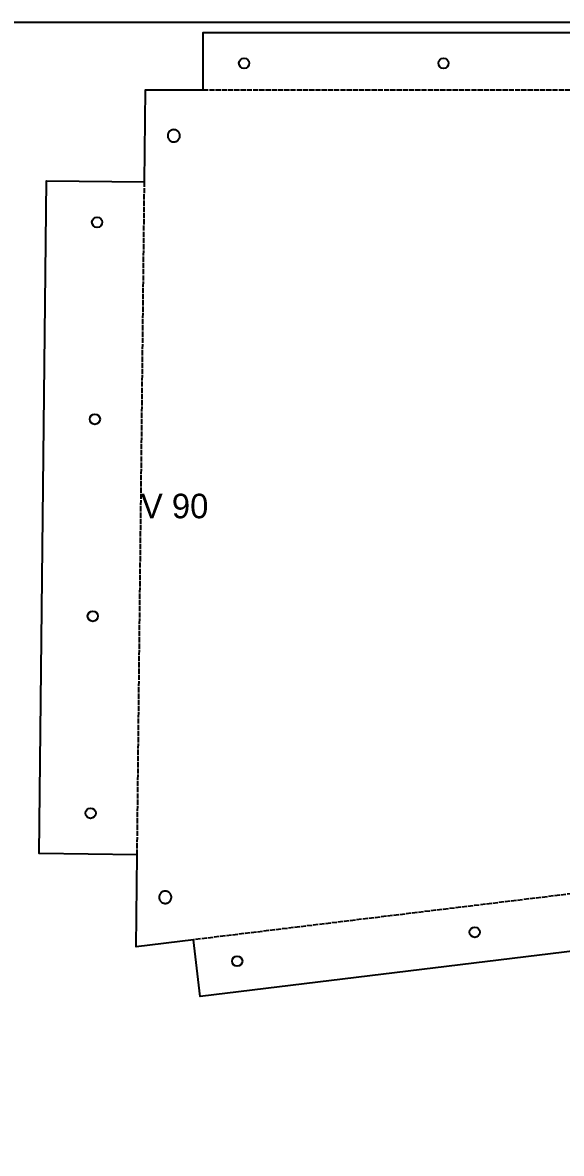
# Model space of a CAD drawing. Header units: millimetres. Extents: x 0 to 2438, y 0 to 1219.
# Drawn here: x 1391.8 to 1523.5, y 942.9 to 1219 of the extents above; entities that cross this region are included whole.
import ezdxf

# ---------------------------------------------------------------- set-up
doc = ezdxf.new("R2010")
doc.units = ezdxf.units.MM
doc.linetypes.add('DASHED', pattern=[1.524, 1.27, -0.254])
for name, color, linetype in [('CUT', 7, 'CONTINUOUS'), ('ETCH', 8, 'CONTINUOUS'), ('HOLE', 6, 'CONTINUOUS'), ('VALLEY', 1, 'DASHED')]:
    doc.layers.add(name, color=color, linetype=linetype)

msp = doc.modelspace()

# ---------------------------------------------------------------- linework, layer by layer
at = {"layer": 'CUT'}
msp.add_lwpolyline([(1629.16, 1004.75), (1435.25, 981.16), (1433.56, 995.03), (1419.58, 993.33), (1419.82, 1015.81), (1395.85, 1016.07), (1397.64, 1180.38), (1421.61, 1180.12), (1421.86, 1202.59), (1435.94, 1202.59), (1435.94, 1216.56), (1699.56, 1216.56)], dxfattribs=at)
for points in [[(1429.37, 1189.98), (1429.5, 1190.04), (1429.63, 1190.12), (1429.74, 1190.21), (1429.85, 1190.31), (1429.95, 1190.42), (1430.04, 1190.54), (1430.11, 1190.67), (1430.17, 1190.8), (1430.22, 1190.94), (1430.25, 1191.08), (1430.27, 1191.23), (1430.28, 1191.38), (1430.27, 1191.52), (1430.24, 1191.67), (1430.21, 1191.81), (1430.15, 1191.95), (1430.09, 1192.08), (1430.01, 1192.21), (1429.92, 1192.32), (1429.82, 1192.43), (1429.71, 1192.53), (1429.59, 1192.61), (1429.47, 1192.69), (1429.33, 1192.75), (1429.19, 1192.8), (1429.05, 1192.83), (1428.9, 1192.85), (1428.76, 1192.86), (1428.61, 1192.85), (1428.46, 1192.82), (1428.32, 1192.79), (1428.18, 1192.73), (1428.05, 1192.67), (1427.93, 1192.59), (1427.81, 1192.5), (1427.7, 1192.4), (1427.6, 1192.29), (1427.52, 1192.17), (1427.44, 1192.04), (1427.38, 1191.91), (1427.34, 1191.77), (1427.3, 1191.63), (1427.28, 1191.48), (1427.28, 1191.33), (1427.29, 1191.19), (1427.31, 1191.04), (1427.35, 1190.9), (1427.4, 1190.76), (1427.46, 1190.63), (1427.54, 1190.51), (1427.63, 1190.39), (1427.73, 1190.28), (1427.84, 1190.18), (1427.96, 1190.1), (1428.09, 1190.02), (1428.22, 1189.96), (1428.36, 1189.91), (1428.5, 1189.88), (1428.65, 1189.86), (1428.8, 1189.86), (1428.94, 1189.87), (1429.09, 1189.89), (1429.23, 1189.93), (1429.37, 1189.98)], [(1427.15, 1003.99), (1427.28, 1004.04), (1427.42, 1004.11), (1427.54, 1004.18), (1427.66, 1004.27), (1427.77, 1004.37), (1427.86, 1004.48), (1427.95, 1004.6), (1428.02, 1004.73), (1428.09, 1004.87), (1428.13, 1005), (1428.17, 1005.15), (1428.19, 1005.29), (1428.19, 1005.44), (1428.18, 1005.59), (1428.16, 1005.73), (1428.12, 1005.88), (1428.07, 1006.01), (1428, 1006.15), (1427.93, 1006.27), (1427.84, 1006.39), (1427.74, 1006.5), (1427.63, 1006.59), (1427.51, 1006.68), (1427.38, 1006.75), (1427.25, 1006.81), (1427.11, 1006.86), (1426.96, 1006.9), (1426.82, 1006.91), (1426.67, 1006.92), (1426.52, 1006.91), (1426.38, 1006.89), (1426.24, 1006.85), (1426.1, 1006.8), (1425.97, 1006.73), (1425.84, 1006.66), (1425.72, 1006.57), (1425.62, 1006.47), (1425.52, 1006.36), (1425.43, 1006.24), (1425.36, 1006.11), (1425.3, 1005.97), (1425.25, 1005.84), (1425.22, 1005.69), (1425.2, 1005.55), (1425.19, 1005.4), (1425.2, 1005.25), (1425.22, 1005.11), (1425.26, 1004.96), (1425.31, 1004.83), (1425.38, 1004.69), (1425.46, 1004.57), (1425.55, 1004.45), (1425.65, 1004.34), (1425.76, 1004.25), (1425.88, 1004.16), (1426, 1004.09), (1426.14, 1004.03), (1426.28, 1003.98), (1426.42, 1003.95), (1426.57, 1003.93), (1426.71, 1003.92), (1426.86, 1003.93), (1427, 1003.95), (1427.15, 1003.99)]]:
    msp.add_lwpolyline(points, close=True, dxfattribs=at)
at = {"layer": 'ETCH'}
msp.add_lwpolyline([(0, 0), (2438, 0), (2438, 1219), (0, 1219)], close=True, dxfattribs=at)
at = {"layer": 'HOLE'}
for centre in [(1445.94, 1209.06), (1494.67, 1209.06), (1410.03, 1170.24), (1409.51, 1122.14), (1408.98, 1074.04), (1408.46, 1025.93), (1502.29, 996.87), (1444.27, 989.82)]:
    msp.add_circle(centre, 1.25, dxfattribs=at)
at = {"layer": 'VALLEY'}
for p, q in [((1435.94, 1202.59), (1699.56, 1202.59)), ((1419.82, 1015.81), (1421.61, 1180.12)), ((1627.47, 1018.62), (1433.56, 995.03))]:
    msp.add_line(p, q, dxfattribs=at)

# ---------------------------------------------------------------- texts
at = {"layer": 'ETCH'}
msp.add_text('V 90', height=6, dxfattribs=at).set_placement((1420.72, 1097.96))

doc.saveas('drawing.dxf')
